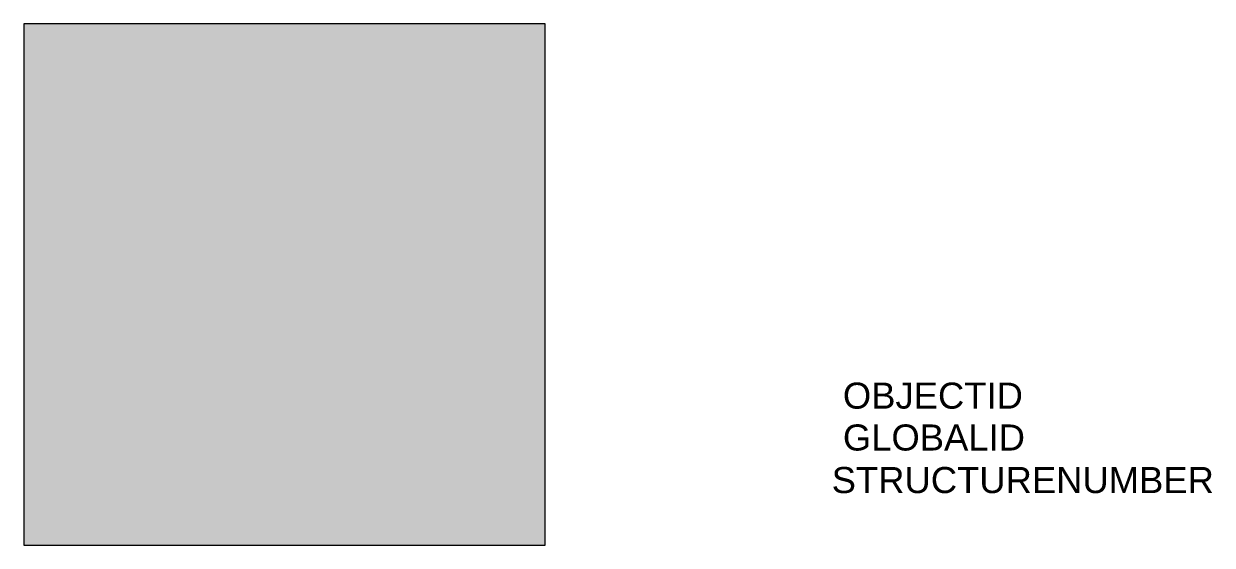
# Model space of a CAD drawing. Header units: feet. Extents: x -0.05 to 0.178, y -0.05 to 0.05.
import ezdxf

# ---------------------------------------------------------------- set-up
doc = ezdxf.new("R2010")
doc.units = ezdxf.units.FT
doc.header["$LTSCALE"] = 100
doc.header["$MEASUREMENT"] = 0
doc.linetypes.add('EESLU', pattern=[2, 1, 1])
doc.styles.get("Standard").update_dxf_attribs({"font": 'arial.ttf'})

msp = doc.modelspace()

# ---------------------------------------------------------------- hatches: boundary and pattern name
at = {"linetype": 'ByBlock'}
h = msp.add_hatch(color=7, dxfattribs=at)
h.dxf.hatch_style = 1
h.paths.add_polyline_path([(0.05, 0.05), (-0.05, 0.05), (-0.05, -0.05), (0.05, -0.05)])

# ---------------------------------------------------------------- linework, layer by layer
at = {"color": 0, "linetype": 'ByBlock'}
msp.add_lwpolyline([(-0.05, 0.05), (-0.05, -0.05), (0.05, -0.05), (0.05, 0.05)], close=True, dxfattribs=at)

# ---------------------------------------------------------------- texts
at = {"color": 0, "linetype": 'EESLU', "flags": 1}
for tag, p in [('OBJECTID', (0.10715, -0.02381)), ('GLOBALID', (0.10715, -0.03184))]:
    msp.add_attdef(tag, p, '', height=0.005, dxfattribs=at)
at = {"color": 0, "linetype": 'ByBlock', "flags": 1}
msp.add_attdef('STRUCTURENUMBER', (0.105, -0.04), '', height=0.005, dxfattribs=at)

doc.saveas('drawing.dxf')
